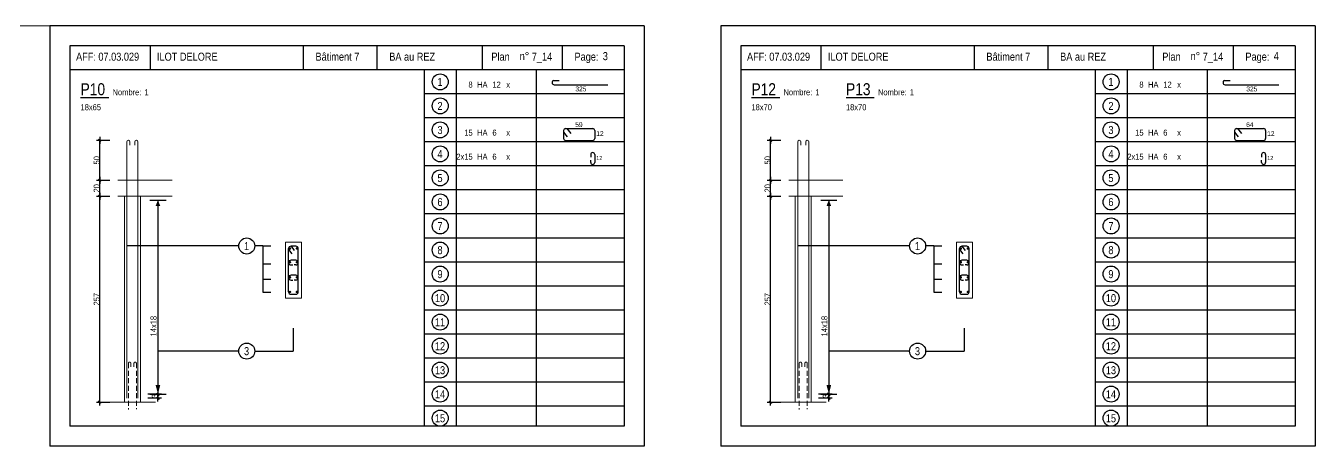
# Model space of a CAD drawing. Header units: metres. Extents: x -9927 to 45032, y -190416 to 12166.
# Drawn here: x 3702 to 6924, y -73550 to -72500 of the extents above; entities that cross this region are included whole.
import ezdxf
from ezdxf.enums import TextEntityAlignment as Align

# ---------------------------------------------------------------- set-up
doc = ezdxf.new("R2010")
doc.units = ezdxf.units.M
doc.header["$PDMODE"] = 65
doc.linetypes.add('CACHE2', pattern=[0.1875, 0.125, -0.0625])
for name, color, linetype in [('01_cote_gen', 4, 'Continuous'), ('01_fenetres', 171, 'Continuous'), ('01_linteaux', 3, 'Continuous'), ('01_sem', 42, 'Continuous'), ('01_texte', 230, 'Continuous'), ('AA_COTES', 2, 'Continuous')]:
    doc.layers.add(name, color=color, linetype=linetype)
doc.styles.add('STYLE2', font='ARIALN.TTF')
doc.dimstyles.new('JB25', dxfattribs={"dimscale": 0.1, "dimtxt": 150, "dimasz": 17, "dimexe": 0.1, "dimexo": 0.1, "dimgap": 0.09, "dimtad": 1, "dimdec": 1, "dimlfac": 0.5, "dimdsep": 46, "dimtxsty": 'STYLE2', "dimblk1": 'BOND_G', "dimblk2": 'BOND_D', "dimsah": 1, "dimcen": 1.5, "dimdle": 0.01, "dimse1": 1, "dimse2": 1, "dimclrd": 4, "dimclre": 2, "dimclrt": 5, "dimadec": 0, "dimazin": 0, "dimtfac": 2.333333, "dimtdec": 1, "dimtix": 1, "dimtmove": 2, "dimatfit": 3, "dimldrblk": 'BOND_G', "dimfxl": 1, "dimtolj": 1, "dimtzin": 0, "dimarcsym": 0})

# ---------------------------------------------------------------- blocks, each defined once
blk = doc.blocks.new('BOND_G')
at = {"layer": 'AA_COTES', "color": 0}
for p, q in [((5, 0), (-5, 0)), ((1.8, 1.8), (-1.8, -1.8)), ((0, -5), (0, 15))]:
    blk.add_line(p, q, dxfattribs=at)
blk = doc.blocks.new('BOND_D')
at = {"layer": 'AA_COTES', "color": 0}
for p, q in [((5, 0), (-5, 0)), ((-1.8, -1.8), (1.8, 1.8)), ((0, 5), (0, -15))]:
    blk.add_line(p, q, dxfattribs=at)
blk = doc.blocks.new('*D704')
at = {"layer": '01_cote_gen', "color": 4, "linetype": 'Continuous', "lineweight": -2, "transparency": 16777216}
blk.add_line((3887.1, -73438), (3887.1, -72927.4), dxfattribs=at)
at = {"layer": 'DEFPOINTS', "color": 0, "linetype": 'Continuous', "lineweight": 0, "transparency": 16777216}
for p in [(3887.1, -72925.7), (3895.6, -72925.7), (3905.2, -73439.7)]:
    blk.add_point(p, dxfattribs=at)
at = {"layer": '01_cote_gen', "color": 4, "linetype": 'Continuous', "lineweight": -2, "transparency": 16777216, "xscale": 1.7, "yscale": 1.7, "zscale": 1.7}
for name, p, rotation in [('BOND_D', (3887.1, -72925.7), 90), ('BOND_G', (3887.1, -73439.7), 270)]:
    blk.add_blockref(name, p, dxfattribs=dict(at, rotation=rotation))
at = {"layer": '01_cote_gen', "color": 5, "linetype": 'Continuous', "lineweight": 0, "transparency": 16777216, "insert": (3879.4, -73182.7), "char_height": 15, "attachment_point": 5, "rotation": 90, "style": 'STYLE2'}
blk.add_mtext('\\A1;257', dxfattribs=at)
blk = doc.blocks.new('*D705')
at = {"layer": '01_cote_gen', "color": 4, "linetype": 'Continuous', "lineweight": -2, "transparency": 16777216}
blk.add_line((4032.5, -73421.4), (4032.5, -73428), dxfattribs=at)
at = {"layer": 'DEFPOINTS', "color": 0, "linetype": 'Continuous', "lineweight": 0, "transparency": 16777216}
for p in [(4025.7, -73419.7), (3982.6, -73429.7), (4032.5, -73429.7)]:
    blk.add_point(p, dxfattribs=at)
at = {"layer": '01_cote_gen', "color": 4, "linetype": 'Continuous', "lineweight": -2, "transparency": 16777216, "xscale": 1.7, "yscale": 1.7, "zscale": 1.7}
for name, p, rotation in [('BOND_G', (4032.5, -73419.7), 90), ('BOND_D', (4032.5, -73429.7), 270)]:
    blk.add_blockref(name, p, dxfattribs=dict(at, rotation=rotation))
at = {"layer": '01_cote_gen', "color": 5, "linetype": 'Continuous', "lineweight": 0, "transparency": 16777216, "insert": (4024.8, -73424.7), "char_height": 15, "attachment_point": 5, "rotation": 90, "style": 'STYLE2'}
blk.add_mtext('\\A1;3', dxfattribs=at)
blk = doc.blocks.new('*D706')
at = {"layer": '01_cote_gen', "color": 4, "linetype": 'Continuous', "lineweight": -2, "transparency": 16777216}
blk.add_line((3887.1, -72924), (3887.1, -72887.4), dxfattribs=at)
at = {"layer": 'DEFPOINTS', "color": 0, "linetype": 'Continuous', "lineweight": 0, "transparency": 16777216}
for p in [(3887.1, -72885.7), (3974.6, -72885.7), (3974.6, -72925.7)]:
    blk.add_point(p, dxfattribs=at)
at = {"layer": '01_cote_gen', "color": 4, "linetype": 'Continuous', "lineweight": -2, "transparency": 16777216, "xscale": 1.7, "yscale": 1.7, "zscale": 1.7}
for name, p, rotation in [('BOND_D', (3887.1, -72885.7), 90), ('BOND_G', (3887.1, -72925.7), 270)]:
    blk.add_blockref(name, p, dxfattribs=dict(at, rotation=rotation))
at = {"layer": '01_cote_gen', "color": 5, "linetype": 'Continuous', "lineweight": 0, "transparency": 16777216, "insert": (3879.4, -72905.7), "char_height": 15, "attachment_point": 5, "rotation": 90, "style": 'STYLE2'}
blk.add_mtext('\\A1;20', dxfattribs=at)
blk = doc.blocks.new('*D707')
at = {"layer": '01_cote_gen', "color": 4, "linetype": 'Continuous', "lineweight": -2, "transparency": 16777216}
blk.add_line((3887.1, -72884), (3887.1, -72787.4), dxfattribs=at)
at = {"layer": 'DEFPOINTS', "color": 0, "linetype": 'Continuous', "lineweight": 0, "transparency": 16777216}
for p in [(3887.1, -72785.7), (3978.6, -72785.7), (3939.1, -72885.7)]:
    blk.add_point(p, dxfattribs=at)
at = {"layer": '01_cote_gen', "color": 4, "linetype": 'Continuous', "lineweight": -2, "transparency": 16777216, "xscale": 1.7, "yscale": 1.7, "zscale": 1.7}
for name, p, rotation in [('BOND_D', (3887.1, -72785.7), 90), ('BOND_G', (3887.1, -72885.7), 270)]:
    blk.add_blockref(name, p, dxfattribs=dict(at, rotation=rotation))
at = {"layer": '01_cote_gen', "color": 5, "linetype": 'Continuous', "lineweight": 0, "transparency": 16777216, "insert": (3879.4, -72835.7), "char_height": 15, "attachment_point": 5, "rotation": 90, "style": 'STYLE2'}
blk.add_mtext('\\A1;50', dxfattribs=at)
blk = doc.blocks.new('*D708')
at = {"layer": '01_cote_gen', "color": 4, "linetype": 'Continuous', "lineweight": -2, "transparency": 16777216}
blk.add_line((5563.4, -73438), (5563.4, -72927.4), dxfattribs=at)
at = {"layer": 'DEFPOINTS', "color": 0, "linetype": 'Continuous', "lineweight": 0, "transparency": 16777216}
for p in [(5563.4, -72925.7), (5571.9, -72925.7), (5581.6, -73439.7)]:
    blk.add_point(p, dxfattribs=at)
at = {"layer": '01_cote_gen', "color": 4, "linetype": 'Continuous', "lineweight": -2, "transparency": 16777216, "xscale": 1.7, "yscale": 1.7, "zscale": 1.7}
for name, p, rotation in [('BOND_D', (5563.4, -72925.7), 90), ('BOND_G', (5563.4, -73439.7), 270)]:
    blk.add_blockref(name, p, dxfattribs=dict(at, rotation=rotation))
at = {"layer": '01_cote_gen', "color": 5, "linetype": 'Continuous', "lineweight": 0, "transparency": 16777216, "insert": (5555.8, -73182.7), "char_height": 15, "attachment_point": 5, "rotation": 90, "style": 'STYLE2'}
blk.add_mtext('\\A1;257', dxfattribs=at)
blk = doc.blocks.new('*D709')
at = {"layer": '01_cote_gen', "color": 4, "linetype": 'Continuous', "lineweight": -2, "transparency": 16777216}
blk.add_line((5708.8, -73421.4), (5708.8, -73428), dxfattribs=at)
at = {"layer": 'DEFPOINTS', "color": 0, "linetype": 'Continuous', "lineweight": 0, "transparency": 16777216}
for p in [(5702, -73419.7), (5658.9, -73429.7), (5708.8, -73429.7)]:
    blk.add_point(p, dxfattribs=at)
at = {"layer": '01_cote_gen', "color": 4, "linetype": 'Continuous', "lineweight": -2, "transparency": 16777216, "xscale": 1.7, "yscale": 1.7, "zscale": 1.7}
for name, p, rotation in [('BOND_G', (5708.8, -73419.7), 90), ('BOND_D', (5708.8, -73429.7), 270)]:
    blk.add_blockref(name, p, dxfattribs=dict(at, rotation=rotation))
at = {"layer": '01_cote_gen', "color": 5, "linetype": 'Continuous', "lineweight": 0, "transparency": 16777216, "insert": (5701.2, -73424.7), "char_height": 15, "attachment_point": 5, "rotation": 90, "style": 'STYLE2'}
blk.add_mtext('\\A1;3', dxfattribs=at)
blk = doc.blocks.new('*D710')
at = {"layer": '01_cote_gen', "color": 4, "linetype": 'Continuous', "lineweight": -2, "transparency": 16777216}
blk.add_line((5563.4, -72924), (5563.4, -72887.4), dxfattribs=at)
at = {"layer": 'DEFPOINTS', "color": 0, "linetype": 'Continuous', "lineweight": 0, "transparency": 16777216}
for p in [(5563.4, -72885.7), (5650.9, -72885.7), (5650.9, -72925.7)]:
    blk.add_point(p, dxfattribs=at)
at = {"layer": '01_cote_gen', "color": 4, "linetype": 'Continuous', "lineweight": -2, "transparency": 16777216, "xscale": 1.7, "yscale": 1.7, "zscale": 1.7}
for name, p, rotation in [('BOND_D', (5563.4, -72885.7), 90), ('BOND_G', (5563.4, -72925.7), 270)]:
    blk.add_blockref(name, p, dxfattribs=dict(at, rotation=rotation))
at = {"layer": '01_cote_gen', "color": 5, "linetype": 'Continuous', "lineweight": 0, "transparency": 16777216, "insert": (5555.8, -72905.7), "char_height": 15, "attachment_point": 5, "rotation": 90, "style": 'STYLE2'}
blk.add_mtext('\\A1;20', dxfattribs=at)
blk = doc.blocks.new('*D711')
at = {"layer": '01_cote_gen', "color": 4, "linetype": 'Continuous', "lineweight": -2, "transparency": 16777216}
blk.add_line((5563.4, -72884), (5563.4, -72787.4), dxfattribs=at)
at = {"layer": 'DEFPOINTS', "color": 0, "linetype": 'Continuous', "lineweight": 0, "transparency": 16777216}
for p in [(5563.4, -72785.7), (5654.9, -72785.7), (5615.4, -72885.7)]:
    blk.add_point(p, dxfattribs=at)
at = {"layer": '01_cote_gen', "color": 4, "linetype": 'Continuous', "lineweight": -2, "transparency": 16777216, "xscale": 1.7, "yscale": 1.7, "zscale": 1.7}
for name, p, rotation in [('BOND_D', (5563.4, -72785.7), 90), ('BOND_G', (5563.4, -72885.7), 270)]:
    blk.add_blockref(name, p, dxfattribs=dict(at, rotation=rotation))
at = {"layer": '01_cote_gen', "color": 5, "linetype": 'Continuous', "lineweight": 0, "transparency": 16777216, "insert": (5555.8, -72835.7), "char_height": 15, "attachment_point": 5, "rotation": 90, "style": 'STYLE2'}
blk.add_mtext('\\A1;50', dxfattribs=at)

msp = doc.modelspace()

# ---------------------------------------------------------------- linework, layer by layer
at = {"layer": '01_cote_gen', "linetype": 'Continuous', "lineweight": 0}
msp.add_line((86.54, -72499.78), (4229.44, -72499.78), dxfattribs=at)
at = {"layer": '01_cote_gen', "color": 2, "linetype": 'CACHE2', "lineweight": 0, "ltscale": 100}
for p, q in [((3958.61, -73342.66), (3958.61, -73458.23)), ((3964.61, -73342.66), (3964.61, -73351.63)), ((3972.61, -73342.66), (3972.61, -73351.63)), ((3978.61, -73342.66), (3978.61, -73457.37)), ((5634.94, -73342.66), (5634.94, -73458.23)), ((5640.94, -73342.66), (5640.94, -73351.63)), ((5648.94, -73342.66), (5648.94, -73351.63)), ((5654.94, -73342.66), (5654.94, -73457.37))]:
    msp.add_line(p, q, dxfattribs=at)
for centre in [(3961.61, -73342.66), (3975.61, -73342.66), (5637.94, -73342.66), (5651.94, -73342.66)]:
    msp.add_arc(centre, 3, 0, 180, dxfattribs=at)
at = {"layer": '01_fenetres', "ltscale": 30}
for p, q in [((3812.71, -72549.78), (3812.71, -73499.78)), ((3812.71, -72549.78), (3812.71, -73499.78)), ((3812.71, -72549.78), (3812.71, -73499.78)), ((5197.71, -72549.78), (3812.71, -72549.78)), ((4012.71, -72549.78), (4012.71, -72609.78)), ((4395.21, -72549.78), (4395.21, -72609.78)), ((4579.47, -72549.78), (4579.47, -72609.78)), ((4843.58, -72609.78), (4843.58, -72549.78)), ((5043.58, -72609.78), (5043.58, -72549.78)), ((5197.71, -72549.78), (5197.71, -73499.78)), ((5489.04, -72549.78), (5489.04, -73499.78)), ((5489.04, -72549.78), (5489.04, -73499.78)), ((5489.04, -72549.78), (5489.04, -73499.78)), ((6874.04, -72549.78), (5489.04, -72549.78)), ((5689.04, -72549.78), (5689.04, -72609.78)), ((6071.54, -72549.78), (6071.54, -72609.78)), ((6255.81, -72549.78), (6255.81, -72609.78)), ((6519.91, -72609.78), (6519.91, -72549.78)), ((6719.91, -72609.78), (6719.91, -72549.78)), ((6874.04, -72549.78), (6874.04, -73499.78)), ((5197.71, -72609.78), (3812.71, -72609.78)), ((6874.04, -72609.78), (5489.04, -72609.78)), ((5197.71, -73499.78), (3812.71, -73499.78)), ((6874.04, -73499.78), (5489.04, -73499.78))]:
    msp.add_line(p, q, dxfattribs=at)
at = {"layer": '01_linteaux', "linetype": 'Continuous'}
for p, q in [((5021.25, -72636.03), (5034.99, -72636.03)), ((5022.48, -72647.01), (5156.8, -72647.01)), ((6697.59, -72636.03), (6711.33, -72636.03)), ((6698.82, -72647.01), (6833.13, -72647.01)), ((5046.16, -72761.31), (5046.16, -72780.92)), ((5046.16, -72765.44), (5055.35, -72776.78)), ((5051.16, -72756.31), (5118.74, -72756.31)), ((5053.85, -72756.31), (5063.83, -72768.62)), ((5123.74, -72761.31), (5123.74, -72780.92)), ((6722.49, -72761.31), (6722.49, -72780.92)), ((6722.49, -72765.44), (6731.68, -72776.78)), ((6727.49, -72756.31), (6795.08, -72756.31)), ((6730.18, -72756.31), (6740.16, -72768.62)), ((6800.08, -72761.31), (6800.08, -72780.92)), ((5051.16, -72785.92), (5118.74, -72785.92)), ((6727.49, -72785.92), (6795.08, -72785.92)), ((5113.74, -72821.31), (5113.74, -72827.68)), ((5113.74, -72840.92), (5113.74, -72835.07)), ((5123.74, -72821.31), (5123.74, -72840.92)), ((6790.08, -72821.31), (6790.08, -72827.68)), ((6790.08, -72840.92), (6790.08, -72835.07)), ((6800.08, -72821.31), (6800.08, -72840.92))]:
    msp.add_line(p, q, dxfattribs=at)
for centre, start, end in [((5022.36, -72640.91), 102.77382, 192.77382), ((5022.48, -72642.01), 180, 270), ((6698.69, -72640.91), 102.77382, 192.77382), ((6698.82, -72642.01), 180, 270), ((5051.16, -72761.31), 90, 180), ((5118.74, -72761.31), 0, 90), ((6727.49, -72761.31), 90, 180), ((6795.08, -72761.31), 0, 90), ((5051.16, -72780.92), 180, 270), ((5118.74, -72780.92), 270, 0), ((6727.49, -72780.92), 180, 270), ((6795.08, -72780.92), 270, 0), ((5118.74, -72821.31), 90, 180), ((5118.74, -72840.92), 180, 270), ((5118.74, -72821.31), 0, 90), ((5118.74, -72840.92), 270, 0), ((6795.08, -72821.31), 90, 180), ((6795.08, -72840.92), 180, 270), ((6795.08, -72821.31), 0, 90), ((6795.08, -72840.92), 270, 0)]:
    msp.add_arc(centre, 5, start, end, dxfattribs=at)
at = {"layer": '01_sem', "color": 2, "lineweight": 0, "ltscale": 7}
for p, q in [((3954.61, -72789.66), (3954.61, -73429.66)), ((3962.61, -72789.66), (3962.61, -72798.06)), ((3974.61, -72789.66), (3974.61, -72798.06)), ((3982.61, -72789.66), (3982.61, -73429.66)), ((5630.94, -72789.66), (5630.94, -73429.66)), ((5638.94, -72789.66), (5638.94, -72798.06)), ((5650.94, -72789.66), (5650.94, -72798.06)), ((5658.94, -72789.66), (5658.94, -73429.66)), ((4067.79, -72885.66), (3932.23, -72885.66)), ((5744.12, -72885.66), (5608.56, -72885.66)), ((3948.61, -72925.66), (3932.17, -72925.66)), ((3948.61, -72925.66), (3948.61, -73439.66)), ((4067.79, -72925.66), (3948.61, -72925.66)), ((3988.61, -72925.66), (3988.61, -73439.66)), ((5624.94, -72925.66), (5608.5, -72925.66)), ((5624.94, -72925.66), (5624.94, -73439.66)), ((5744.12, -72925.66), (5624.94, -72925.66)), ((5664.94, -72925.66), (5664.94, -73439.66)), ((4351.02, -73180.24), (4351.02, -73040.23)), ((4391.02, -73040.23), (4351.02, -73040.23)), ((4351.02, -73180.24), (4351.02, -73040.23)), ((4391.02, -73040.23), (4351.02, -73040.23)), ((4391.02, -73180.24), (4391.02, -73040.23)), ((6027.36, -73180.24), (6027.36, -73040.23)), ((6067.36, -73040.23), (6027.36, -73040.23)), ((6027.36, -73180.24), (6027.36, -73040.23)), ((6067.36, -73040.23), (6027.36, -73040.23)), ((6067.36, -73180.24), (6067.36, -73040.23)), ((4351.02, -73180.24), (4391.02, -73180.24)), ((4351.02, -73180.24), (4391.02, -73180.24)), ((6027.36, -73180.24), (6067.36, -73180.24)), ((6027.36, -73180.24), (6067.36, -73180.24)), ((4026.16, -73439.66), (3892.88, -73439.66)), ((5702.49, -73439.66), (5569.21, -73439.66))]:
    msp.add_line(p, q, dxfattribs=at)
for centre in [(3958.61, -72789.66), (3978.61, -72789.66), (5634.94, -72789.66), (5654.94, -72789.66)]:
    msp.add_arc(centre, 4, 0, 180, dxfattribs=at)
at = {"layer": '01_texte', "ltscale": 30}
for p, q in [((5247.71, -72499.78), (3762.71, -72499.78)), ((3762.71, -72499.78), (3762.71, -73549.78)), ((5247.71, -72499.78), (5247.71, -73549.78)), ((5247.71, -72499.78), (5247.71, -73549.78)), ((6924.04, -72499.78), (5439.04, -72499.78)), ((5439.04, -72499.78), (5439.04, -73549.78)), ((6924.04, -72499.78), (6924.04, -73549.78)), ((6924.04, -72499.78), (6924.04, -73549.78)), ((4697.71, -72609.78), (4697.71, -73499.78)), ((4777.71, -72609.78), (4777.71, -73499.78)), ((4977.71, -72609.78), (4977.71, -73499.78)), ((6374.04, -72609.78), (6374.04, -73499.78)), ((6454.04, -72609.78), (6454.04, -73499.78)), ((6654.04, -72609.78), (6654.04, -73499.78)), ((5197.71, -72669.78), (4697.71, -72669.78)), ((6874.04, -72669.78), (6374.04, -72669.78)), ((5197.71, -72729.78), (4697.71, -72729.78)), ((6874.04, -72729.78), (6374.04, -72729.78)), ((5197.71, -72789.78), (4697.71, -72789.78)), ((6874.04, -72789.78), (6374.04, -72789.78)), ((5197.71, -72849.78), (4697.71, -72849.78)), ((6874.04, -72849.78), (6374.04, -72849.78)), ((4012.34, -72934.95), (4052.66, -72934.95)), ((4032.5, -72934.95), (4032.5, -73426.53)), ((5197.71, -72909.78), (4697.71, -72909.78)), ((5688.67, -72934.95), (5728.99, -72934.95)), ((5708.83, -72934.95), (5708.83, -73426.53)), ((6874.04, -72909.78), (6374.04, -72909.78)), ((5197.71, -72969.78), (4697.71, -72969.78)), ((6874.04, -72969.78), (6374.04, -72969.78)), ((5197.71, -73029.78), (4697.71, -73029.78)), ((6874.04, -73029.78), (6374.04, -73029.78)), ((4359.02, -73164.24), (4359.02, -73056.23)), ((4359.02, -73058.78), (4367.02, -73069.51)), ((4377.02, -73050.23), (4365.02, -73050.23)), ((4365.02, -73050.23), (4373.02, -73060.96)), ((4383.02, -73164.24), (4383.02, -73056.23)), ((6035.36, -73164.24), (6035.36, -73056.23)), ((6035.36, -73058.78), (6043.35, -73069.51)), ((6053.36, -73050.23), (6041.36, -73050.23)), ((6041.36, -73050.23), (6049.35, -73060.96)), ((6059.36, -73164.24), (6059.36, -73056.23)), ((4377.02, -73085.17), (4365.02, -73085.17)), ((4365.02, -73097.17), (4369.21, -73097.17)), ((4377.02, -73097.17), (4372.84, -73097.17)), ((5197.71, -73089.78), (4697.71, -73089.78)), ((6053.36, -73085.17), (6041.36, -73085.17)), ((6041.36, -73097.17), (6045.54, -73097.17)), ((6053.36, -73097.17), (6049.17, -73097.17)), ((6874.04, -73089.78), (6374.04, -73089.78)), ((4377.02, -73122.85), (4365.02, -73122.85)), ((6053.36, -73122.85), (6041.36, -73122.85)), ((4365.02, -73134.85), (4369.21, -73134.85)), ((4377.02, -73134.85), (4372.84, -73134.85)), ((5197.71, -73149.78), (4697.71, -73149.78)), ((6041.36, -73134.85), (6045.54, -73134.85)), ((6053.36, -73134.85), (6049.17, -73134.85)), ((6874.04, -73149.78), (6374.04, -73149.78)), ((4365.02, -73170.24), (4377.02, -73170.24)), ((6041.36, -73170.24), (6053.36, -73170.24)), ((5197.71, -73209.78), (4697.71, -73209.78)), ((6874.04, -73209.78), (6374.04, -73209.78)), ((5197.71, -73269.78), (4697.71, -73269.78)), ((6874.04, -73269.78), (6374.04, -73269.78)), ((5197.71, -73329.78), (4697.71, -73329.78)), ((6874.04, -73329.78), (6374.04, -73329.78)), ((5197.71, -73389.78), (4697.71, -73389.78)), ((6874.04, -73389.78), (6374.04, -73389.78)), ((4012.34, -73419.66), (4052.66, -73419.66)), ((5688.67, -73419.66), (5728.99, -73419.66)), ((5197.71, -73449.78), (4697.71, -73449.78)), ((6874.04, -73449.78), (6374.04, -73449.78)), ((5247.71, -73549.78), (3762.71, -73549.78)), ((6924.04, -73549.78), (5439.04, -73549.78))]:
    msp.add_line(p, q, dxfattribs=at)
at = {"layer": '01_texte'}
for p, q in [((4234.33, -73049.75), (3954.61, -73049.75)), ((4294.8, -73049.75), (4274.33, -73049.75)), ((4294.8, -73049.75), (4294.8, -73164.72)), ((4294.8, -73049.75), (4314.82, -73049.75)), ((5910.66, -73049.75), (5630.94, -73049.75)), ((5971.14, -73049.75), (5950.66, -73049.75)), ((5971.14, -73049.75), (5971.14, -73164.72)), ((5971.14, -73049.75), (5991.15, -73049.75)), ((4294.8, -73094.02), (4314.82, -73094.02)), ((5971.14, -73094.02), (5991.15, -73094.02)), ((4294.8, -73132.72), (4314.82, -73132.72)), ((5971.14, -73132.72), (5991.15, -73132.72)), ((4294.8, -73164.72), (4314.82, -73164.72)), ((5971.14, -73164.72), (5991.15, -73164.72)), ((4370.23, -73255.16), (4370.23, -73312.19)), ((6046.57, -73255.16), (6046.57, -73312.19)), ((4234.33, -73312.19), (4032.5, -73312.19)), ((4274.33, -73312.19), (4370.23, -73312.19)), ((5910.66, -73312.19), (5708.83, -73312.19)), ((5950.66, -73312.19), (6046.57, -73312.19))]:
    msp.add_line(p, q, dxfattribs=at)
at = {"layer": '01_texte', "ltscale": 30, "const_width": 3, "flags": 128}
for points in [[(4363.96, -73055.94, -1), (4360.96, -73055.94, -1)], [(4378.09, -73055.94, 1), (4381.09, -73055.94, 1)], [(6040.29, -73055.94, -1), (6037.29, -73055.94, -1)], [(6054.42, -73055.94, 1), (6057.42, -73055.94, 1)], [(4363.96, -73090.37, 1), (4360.96, -73090.37, 1)], [(4378.09, -73090.37, -1), (4381.09, -73090.37, -1)], [(6040.29, -73090.37, 1), (6037.29, -73090.37, 1)], [(6054.42, -73090.37, -1), (6057.42, -73090.37, -1)], [(4363.96, -73128.05, 1), (4360.96, -73128.05, 1)], [(4378.09, -73128.05, -1), (4381.09, -73128.05, -1)], [(6040.29, -73128.05, 1), (6037.29, -73128.05, 1)], [(6054.42, -73128.05, -1), (6057.42, -73128.05, -1)], [(4363.96, -73164.53, 1), (4360.96, -73164.53, 1)], [(4378.09, -73164.53, -1), (4381.09, -73164.53, -1)], [(6040.29, -73164.53, 1), (6037.29, -73164.53, 1)], [(6054.42, -73164.53, -1), (6057.42, -73164.53, -1)]]:
    msp.add_lwpolyline(points, format="xyb", close=True, dxfattribs=at)
at = {"layer": '01_texte'}
for centre in [(4737.71, -72639.78), (6414.04, -72639.78), (4737.71, -72699.78), (6414.04, -72699.78), (4737.71, -72759.78), (6414.04, -72759.78), (4737.71, -72819.78), (6414.04, -72819.78), (4737.71, -72879.78), (6414.04, -72879.78), (4737.71, -72939.78), (6414.04, -72939.78), (4737.71, -72999.78), (6414.04, -72999.78), (4254.33, -73049.75), (5930.66, -73049.75), (4737.71, -73059.78), (6414.04, -73059.78), (4737.71, -73119.78), (6414.04, -73119.78), (4737.71, -73179.78), (6414.04, -73179.78), (4737.71, -73239.78), (6414.04, -73239.78), (4254.33, -73312.19), (4737.71, -73299.78), (5930.66, -73312.19), (6414.04, -73299.78), (4737.71, -73359.78), (6414.04, -73359.78), (4737.71, -73419.78), (6414.04, -73419.78), (4737.71, -73479.78), (6414.04, -73479.78)]:
    msp.add_circle(centre, 20, dxfattribs=at)
at = {"layer": '01_texte', "ltscale": 30}
for centre, start, end in [((4365.02, -73056.23), 90.00091, 180), ((4377.02, -73056.23), 0, 90.00091), ((6041.36, -73056.23), 90.00091, 180), ((6053.36, -73056.23), 0, 90.00091), ((4365.02, -73091.17), 90.00091, 180), ((4365.02, -73091.17), 180, 269.99909), ((4377.02, -73091.17), 0, 90.00091), ((4377.02, -73091.17), 269.99909, 360), ((6041.36, -73091.17), 90.00091, 180), ((6041.36, -73091.17), 180, 269.99909), ((6053.36, -73091.17), 0, 90.00091), ((6053.36, -73091.17), 269.99909, 360), ((4365.02, -73128.85), 90.00091, 180), ((4365.02, -73128.85), 180, 269.99909), ((4377.02, -73128.85), 0, 90.00091), ((4377.02, -73128.85), 269.99909, 360), ((6041.36, -73128.85), 90.00091, 180), ((6041.36, -73128.85), 180, 269.99909), ((6053.36, -73128.85), 0, 90.00091), ((6053.36, -73128.85), 269.99909, 360), ((4365.02, -73164.24), 180, 270), ((4377.02, -73164.24), 270, 0), ((6041.36, -73164.24), 180, 270), ((6053.36, -73164.24), 270, 0)]:
    msp.add_arc(centre, 6, start, end, dxfattribs=at)
for points in [[(4032.5, -72934.95), (4026.6, -72950.02), (4032.5, -72950.02)], [(4032.5, -72934.95), (4038.4, -72950.02), (4032.5, -72950.02)], [(5708.83, -72934.95), (5702.93, -72950.02), (5708.83, -72950.02)], [(5708.83, -72934.95), (5714.73, -72950.02), (5708.83, -72950.02)], [(4032.5, -73419.66), (4026.6, -73396.59), (4032.5, -73396.59)], [(4032.5, -73419.66), (4038.4, -73396.59), (4032.5, -73396.59)], [(5708.83, -73419.66), (5702.93, -73396.59), (5708.83, -73396.59)], [(5708.83, -73419.66), (5714.73, -73396.59), (5708.83, -73396.59)]]:
    msp.add_solid(points, dxfattribs=at)

# ---------------------------------------------------------------- texts
at = {"layer": '01_texte', "style": 'STYLE2'}
for s, height, p in [('AFF:', 20, (3828.01, -72586.93)), ('07.03.029', 20, (3883.67, -72586.93)), ('ILOT DELORE', 20, (4030.05, -72586.93)), ('Bâtiment 7', 20, (4426.16, -72586.93)), ('BA au REZ', 20, (4610.42, -72586.93)), ('Plan', 20, (4865.62, -72586.93)), ('n%%D', 20, (4936.31, -72585.49)), ('7_14', 20, (4966.65, -72586.93)), ('Page:', 20, (5073.29, -72586.93)), ('3', 20, (5143.98, -72585.49)), ('AFF:', 20, (5504.34, -72586.93)), ('07.03.029', 20, (5560, -72586.93)), ('ILOT DELORE', 20, (5706.39, -72586.93)), ('Bâtiment 7', 20, (6102.49, -72586.93)), ('BA au REZ', 20, (6286.75, -72586.93)), ('Plan', 20, (6541.96, -72586.93)), ('n%%D', 20, (6612.64, -72585.49)), ('7_14', 20, (6642.98, -72586.93)), ('Page:', 20, (6749.63, -72586.93)), ('4', 20, (6820.31, -72585.49)), ('%%UP10 ', 30, (3839.29, -72673.17)), ('HA', 15, (4830, -72654.18)), ('12', 15, (4868.17, -72654.18)), ('%%UP12 ', 30, (5515.62, -72673.17)), ('%%UP13 ', 30, (5751.76, -72673.17)), ('HA', 15, (6506.33, -72654.18)), ('12', 15, (6544.5, -72654.18)), ('Nombre:', 15, (3919.1, -72673.17)), ('1', 15, (3998.72, -72673.17)), ('325', 12, (5075.54, -72663.51)), ('Nombre:', 15, (5595.43, -72673.17)), ('1', 15, (5675.06, -72673.17)), ('Nombre:', 15, (5831.57, -72673.17)), ('1', 15, (5911.19, -72673.17)), ('325', 12, (6751.88, -72663.51)), ('18x65', 15, (3839.1, -72710.6)), ('18x70', 15, (5515.43, -72710.6)), ('18x70', 15, (5751.57, -72710.6)), ('59', 12, (5075.22, -72752.76)), ('64', 12, (6751.55, -72752.76)), ('HA', 15, (4830, -72774.18)), ('6', 15, (4868.17, -72774.18)), ('12', 12, (5127.73, -72774.96)), ('HA', 15, (6506.33, -72774.18)), ('6', 15, (6544.5, -72774.18)), ('12', 12, (6804.06, -72774.96)), ('HA', 15, (4830, -72834.18)), ('6', 15, (4868.17, -72834.18)), ('12', 10, (5127.73, -72834.96)), ('HA', 15, (6506.33, -72834.18)), ('6', 15, (6544.5, -72834.18)), ('12', 10, (6804.06, -72834.96))]:
    msp.add_text(s, height=height, dxfattribs=at).set_placement(p)
for s, p in [('1', (4737.31, -72640)), ('1', (6413.64, -72640)), ('2', (4737.31, -72700)), ('2', (6413.64, -72700)), ('3', (4737.31, -72760)), ('3', (6413.64, -72760)), ('4', (4737.31, -72820)), ('4', (6413.64, -72820)), ('5', (4737.31, -72880)), ('5', (6413.64, -72880)), ('6', (4737.31, -72940)), ('6', (6413.64, -72940)), ('7', (4737.31, -73000)), ('7', (6413.64, -73000)), ('1', (4253.93, -73049.97)), ('8', (4737.31, -73060)), ('1', (5930.26, -73049.97)), ('8', (6413.64, -73060)), ('9', (4737.31, -73120)), ('9', (6413.64, -73120)), ('10', (4737.31, -73180)), ('10', (6413.64, -73180)), ('11', (4737.31, -73240)), ('11', (6413.64, -73240)), ('12', (4737.31, -73300)), ('12', (6413.64, -73300)), ('3', (4253.93, -73312.41)), ('3', (5930.26, -73312.41)), ('13', (4737.31, -73360)), ('13', (6413.64, -73360)), ('14', (4737.31, -73420)), ('14', (6413.64, -73420)), ('15', (4737.31, -73480)), ('15', (6413.64, -73480))]:
    msp.add_text(s, height=20, dxfattribs=at).set_placement(p, align=Align.MIDDLE_CENTER)
for s, p in [('8', (4818.8, -72654.18)), ('8', (6495.13, -72654.18)), ('15', (4818.8, -72774.18)), ('15', (6495.13, -72774.18)), ('2x15', (4818.8, -72834.18)), ('2x15', (6495.13, -72834.18))]:
    msp.add_text(s, height=15, dxfattribs=at).set_placement(p, align=Align.RIGHT)
for p in [(4907.58, -72654.18), (6583.92, -72654.18), (4907.58, -72774.18), (6583.92, -72774.18), (4907.58, -72834.18), (6583.92, -72834.18)]:
    msp.add_text('x', height=15, dxfattribs=at).set_placement(p, align=Align.CENTER)
for p in [(4028.89, -73275.52), (5705.23, -73275.52)]:
    msp.add_text('14x18', height=15, rotation=90, dxfattribs=at).set_placement(p)

# ---------------------------------------------------------------- dimensions: what is measured, and where the dimension line sits
at = {"layer": '01_cote_gen', "linetype": 'Continuous', "lineweight": 0}
for base, p1, p2, picture, middle in [((3887.11, -72785.66), (3939.08, -72885.66), (3978.61, -72785.66), '*D707', (3879.44, -72835.66)), ((5563.45, -72785.66), (5615.42, -72885.66), (5654.94, -72785.66), '*D711', (5555.78, -72835.66)), ((3887.11, -72885.66), (3974.58, -72925.66), (3974.58, -72885.66), '*D706', (3879.44, -72905.66)), ((5563.45, -72885.66), (5650.91, -72925.66), (5650.91, -72885.66), '*D710', (5555.78, -72905.66)), ((3887.11, -72925.66), (3905.23, -73439.66), (3895.61, -72925.66), '*D704', (3879.44, -73182.66)), ((5563.45, -72925.66), (5581.57, -73439.66), (5571.95, -72925.66), '*D708', (5555.78, -73182.66))]:
    dim = msp.add_linear_dim(base=base, p1=p1, p2=p2, angle=90, dimstyle='JB25', dxfattribs=at)
    dim.commit()
    dim.dimension.update_dxf_attribs({"geometry": picture, "text_midpoint": middle})
for base, p1, p2, picture, middle in [((4032.5, -73429.66), (4025.67, -73419.66), (3982.61, -73429.66), '*D705', (4024.83, -73424.66)), ((5708.83, -73429.66), (5702.01, -73419.66), (5658.94, -73429.66), '*D709', (5701.16, -73424.66))]:
    dim = msp.add_linear_dim(base=base, p1=p1, p2=p2, angle=90, text='3', dimstyle='JB25', dxfattribs=at)
    dim.commit()
    dim.dimension.update_dxf_attribs({"geometry": picture, "text_midpoint": middle})

doc.saveas('drawing.dxf')
